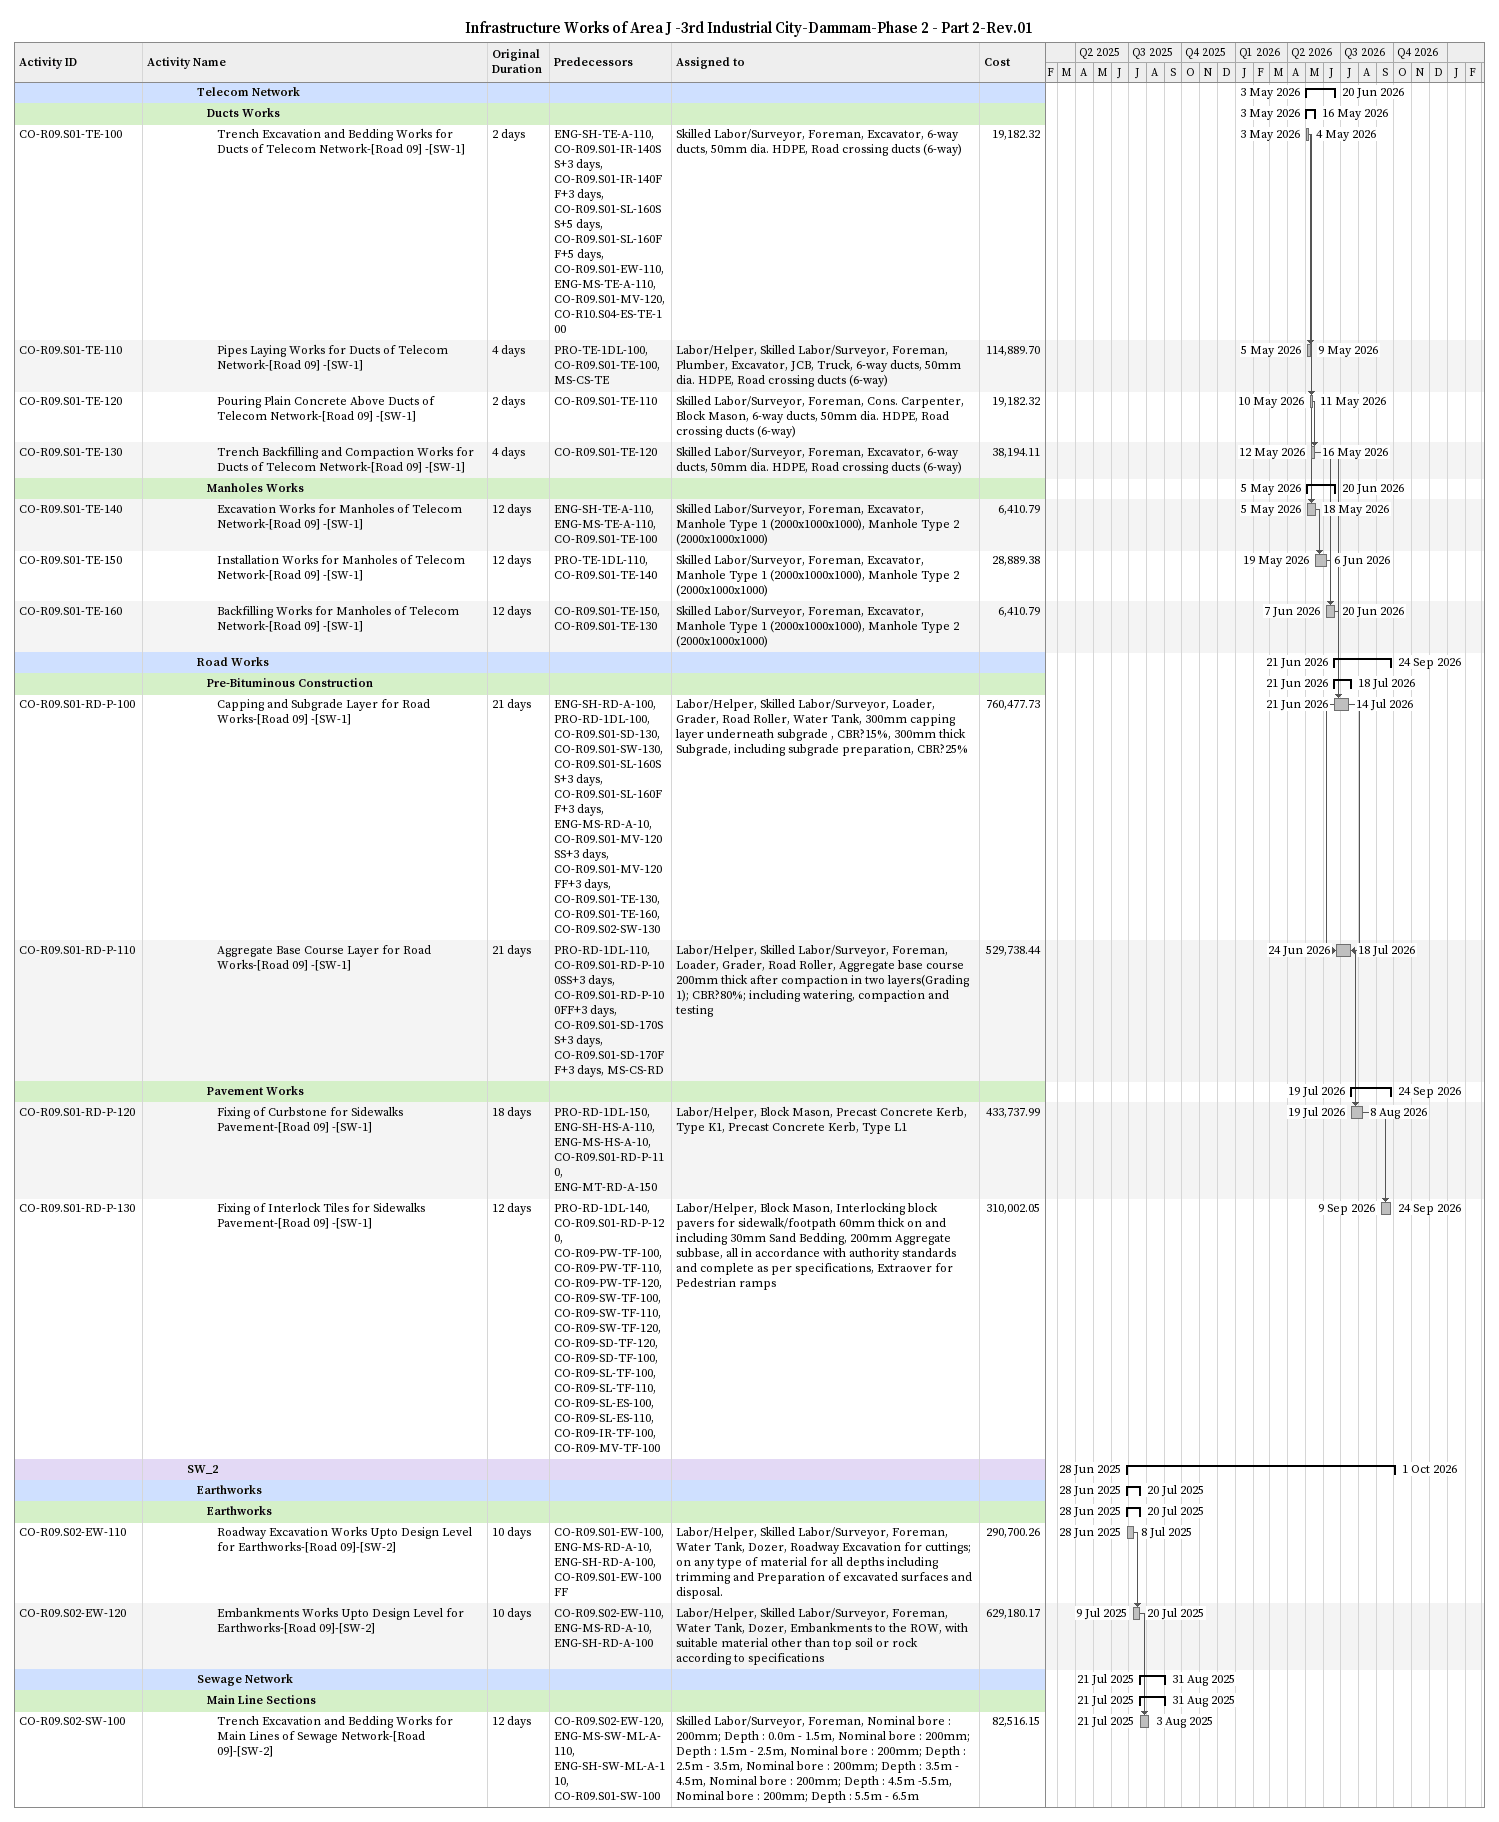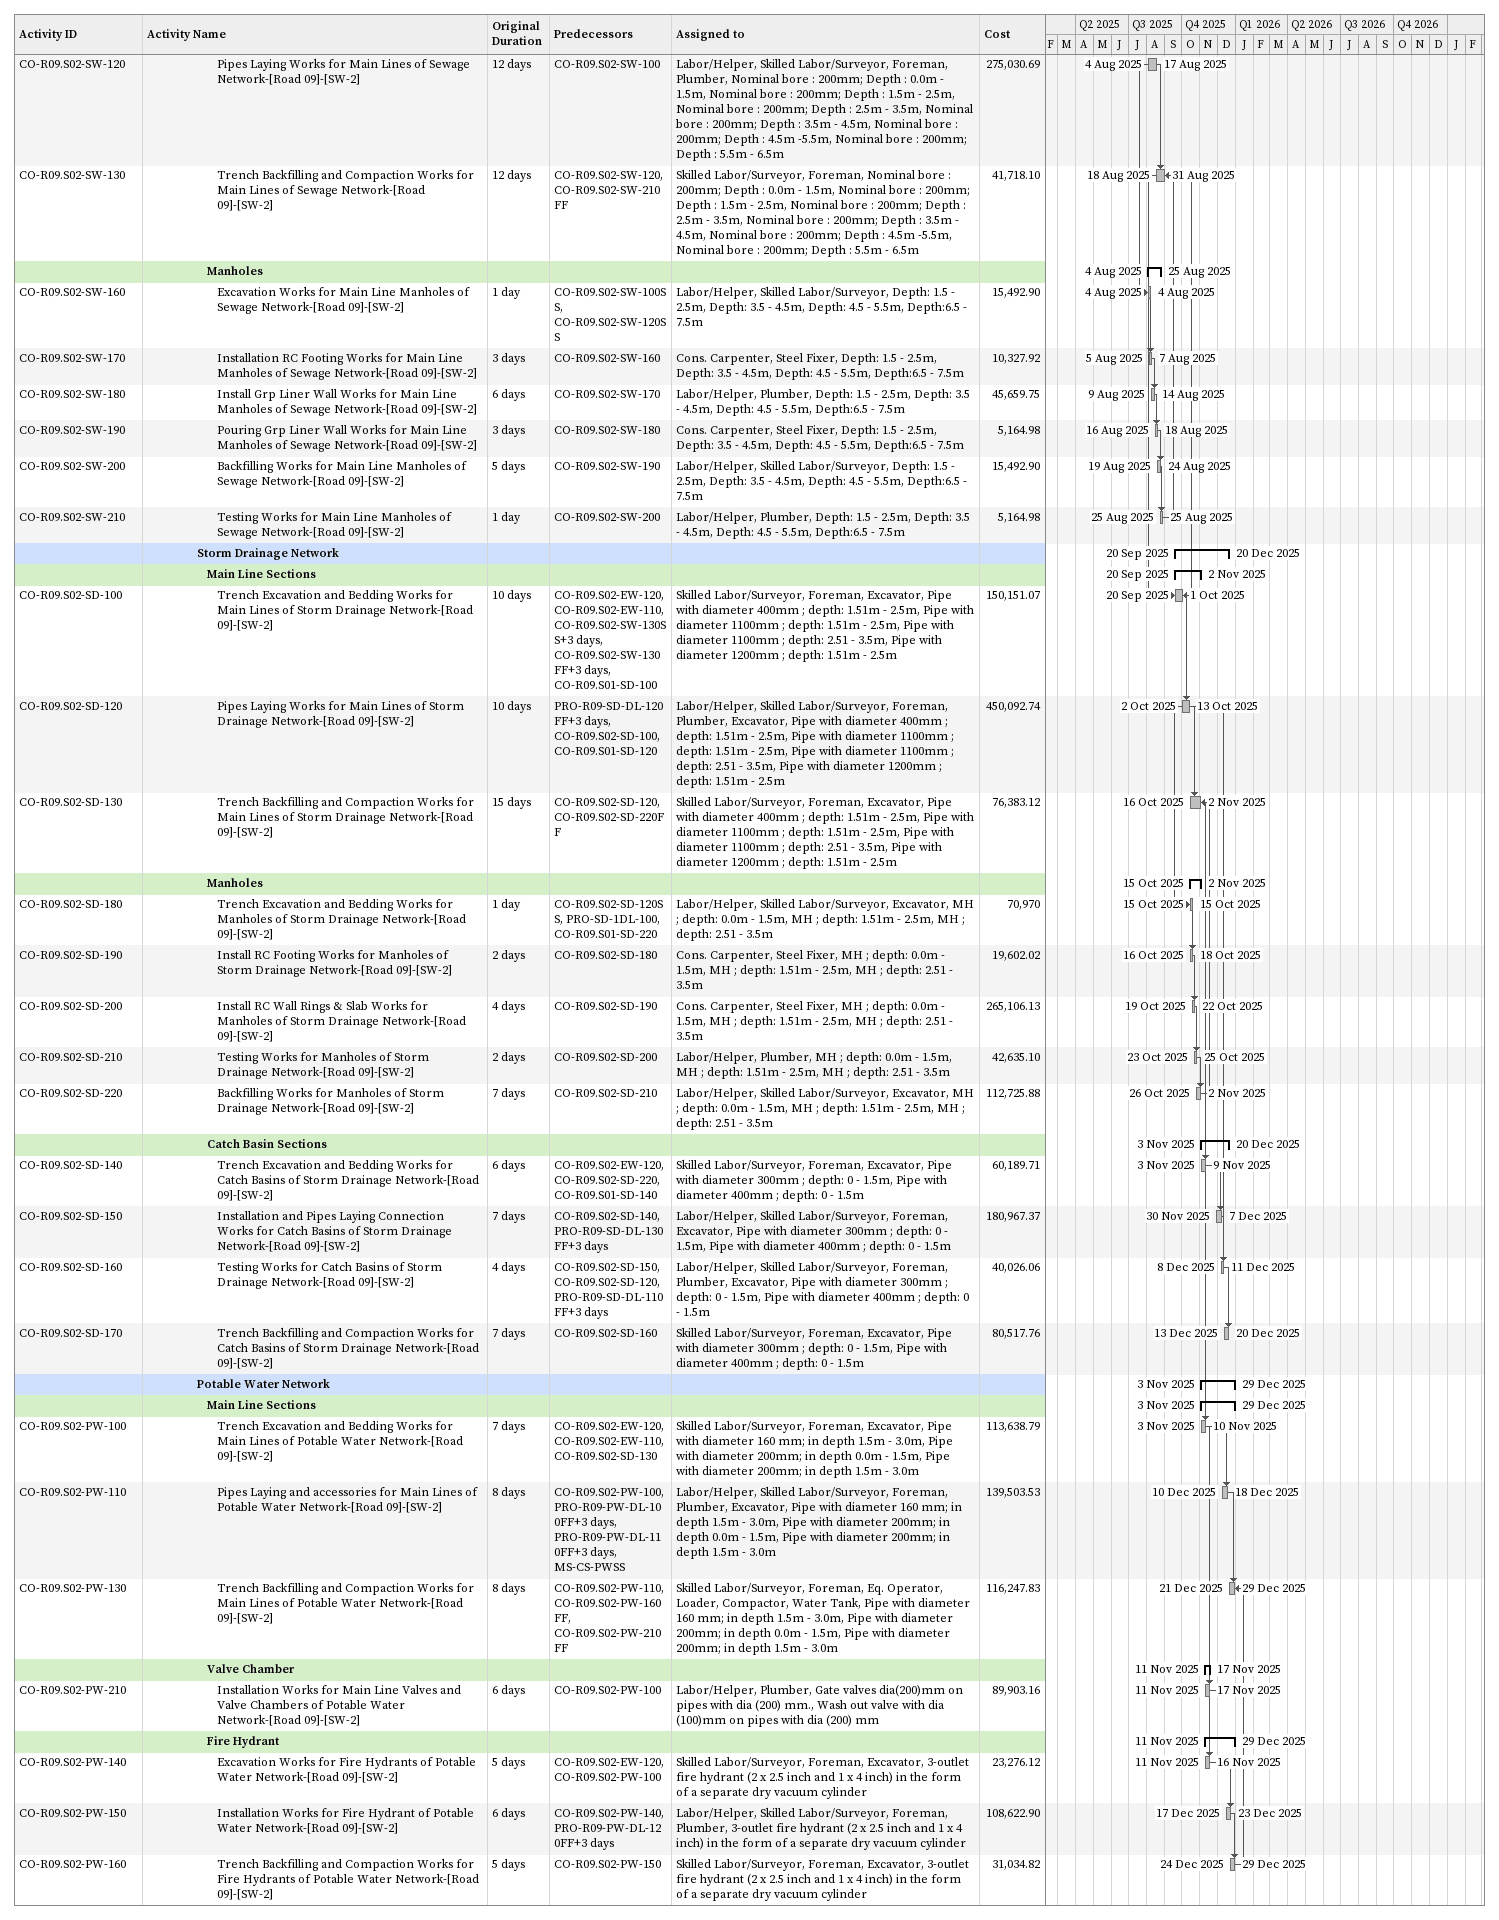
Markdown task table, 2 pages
Infrastructure Works of Area J -3rd Industrial City-Dammam-Phase 2 - Part 2-Rev.01

| ID | Level | Task | Original duration | Start | Finish | Predecessors | Resources | Cost |
|---|---|---|---|---|---|---|---|---|
|  | 6 | **Telecom Network** |  | 2026-05-03 | 2026-06-20 |  |  |  |
|  | 7 | **Ducts Works** |  | 2026-05-03 | 2026-05-16 |  |  |  |
| CO-R09.S01-TE-100 | 8 | Trench Excavation and Bedding Works for Ducts of Telecom Network-[Road 09] -[SW-1] | 2d | 2026-05-03 | 2026-05-04 | ENG-SH-TE-A-110, CO-R09.S01-IR-140SS+3d, CO-R09.S01-IR-140FF+3d, CO-R09.S01-SL-160SS+5d, CO-R09.S01-SL-160FF+5d, CO-R09.S01-EW-110, ENG-MS-TE-A-110, CO-R09.S01-MV-120, CO-R10.S04-ES-TE-100 | Skilled Labor/Surveyor, Foreman, Excavator, 6-way ducts, 50mm dia. HDPE, Road crossing ducts (6-way) | 19182.32 |
| CO-R09.S01-TE-110 | 8 | Pipes Laying Works for Ducts of Telecom Network-[Road 09] -[SW-1] | 4d | 2026-05-05 | 2026-05-09 | PRO-TE-1DL-100, CO-R09.S01-TE-100, MS-CS-TE | Labor/Helper, Skilled Labor/Surveyor, Foreman, Plumber, Excavator, JCB, Truck, 6-way ducts, 50mm dia. HDPE, Road crossing ducts (6-way) | 114889.70 |
| CO-R09.S01-TE-120 | 8 | Pouring Plain Concrete Above Ducts of Telecom Network-[Road 09] -[SW-1] | 2d | 2026-05-10 | 2026-05-11 | CO-R09.S01-TE-110 | Skilled Labor/Surveyor, Foreman, Cons. Carpenter, Block Mason, 6-way ducts, 50mm dia. HDPE, Road crossing ducts (6-way) | 19182.32 |
| CO-R09.S01-TE-130 | 8 | Trench Backfilling and Compaction Works for Ducts of Telecom Network-[Road 09] -[SW-1] | 4d | 2026-05-12 | 2026-05-16 | CO-R09.S01-TE-120 | Skilled Labor/Surveyor, Foreman, Excavator, 6-way ducts, 50mm dia. HDPE, Road crossing ducts (6-way) | 38194.11 |
|  | 7 | **Manholes Works** |  | 2026-05-05 | 2026-06-20 |  |  |  |
| CO-R09.S01-TE-140 | 8 | Excavation Works for Manholes of Telecom Network-[Road 09] -[SW-1] | 12d | 2026-05-05 | 2026-05-18 | ENG-SH-TE-A-110, ENG-MS-TE-A-110, CO-R09.S01-TE-100 | Skilled Labor/Surveyor, Foreman, Excavator, Manhole Type 1 (2000x1000x1000), Manhole Type 2 (2000x1000x1000) | 6410.79 |
| CO-R09.S01-TE-150 | 8 | Installation Works for Manholes of Telecom Network-[Road 09] -[SW-1] | 12d | 2026-05-19 | 2026-06-06 | PRO-TE-1DL-110, CO-R09.S01-TE-140 | Skilled Labor/Surveyor, Foreman, Excavator, Manhole Type 1 (2000x1000x1000), Manhole Type 2 (2000x1000x1000) | 28889.38 |
| CO-R09.S01-TE-160 | 8 | Backfilling Works for Manholes of Telecom Network-[Road 09] -[SW-1] | 12d | 2026-06-07 | 2026-06-20 | CO-R09.S01-TE-150, CO-R09.S01-TE-130 | Skilled Labor/Surveyor, Foreman, Excavator, Manhole Type 1 (2000x1000x1000), Manhole Type 2 (2000x1000x1000) | 6410.79 |
|  | 6 | **Road Works** |  | 2026-06-21 | 2026-09-24 |  |  |  |
|  | 7 | **Pre-Bituminous Construction** |  | 2026-06-21 | 2026-07-18 |  |  |  |
| CO-R09.S01-RD-P-100 | 8 | Capping and Subgrade Layer for Road Works-[Road 09] -[SW-1] | 21d | 2026-06-21 | 2026-07-14 | ENG-SH-RD-A-100, PRO-RD-1DL-100, CO-R09.S01-SD-130, CO-R09.S01-SW-130, CO-R09.S01-SL-160SS+3d, CO-R09.S01-SL-160FF+3d, ENG-MS-RD-A-10, CO-R09.S01-MV-120SS+3d, CO-R09.S01-MV-120FF+3d, CO-R09.S01-TE-130, CO-R09.S01-TE-160, CO-R09.S02-SW-130 | Labor/Helper, Skilled Labor/Surveyor, Loader, Grader, Road Roller, Water Tank, 300mm capping layer underneath subgrade , CBR?15%, 300mm thick Subgrade, including subgrade preparation, CBR?25% | 760477.73 |
| CO-R09.S01-RD-P-110 | 8 | Aggregate Base Course Layer for Road Works-[Road 09] -[SW-1] | 21d | 2026-06-24 | 2026-07-18 | PRO-RD-1DL-110, CO-R09.S01-RD-P-100SS+3d, CO-R09.S01-RD-P-100FF+3d, CO-R09.S01-SD-170SS+3d, CO-R09.S01-SD-170FF+3d, MS-CS-RD | Labor/Helper, Skilled Labor/Surveyor, Foreman, Loader, Grader, Road Roller, Aggregate base course 200mm thick after compaction in two layers(Grading 1); CBR?80%; including watering, compaction and testing | 529738.44 |
|  | 7 | **Pavement Works** |  | 2026-07-19 | 2026-09-24 |  |  |  |
| CO-R09.S01-RD-P-120 | 8 | Fixing of Curbstone for Sidewalks Pavement-[Road 09] -[SW-1] | 18d | 2026-07-19 | 2026-08-08 | PRO-RD-1DL-150, ENG-SH-HS-A-110, ENG-MS-HS-A-10, CO-R09.S01-RD-P-110, ENG-MT-RD-A-150 | Labor/Helper, Block Mason, Precast Concrete Kerb, Type K1, Precast Concrete Kerb, Type L1 | 433737.99 |
| CO-R09.S01-RD-P-130 | 8 | Fixing of Interlock Tiles for Sidewalks Pavement-[Road 09] -[SW-1] | 12d | 2026-09-09 | 2026-09-24 | PRO-RD-1DL-140, CO-R09.S01-RD-P-120, CO-R09-PW-TF-100, CO-R09-PW-TF-110, CO-R09-PW-TF-120, CO-R09-SW-TF-100, CO-R09-SW-TF-110, CO-R09-SW-TF-120, CO-R09-SD-TF-120, CO-R09-SD-TF-100, CO-R09-SL-TF-100, CO-R09-SL-TF-110, CO-R09-SL-ES-100, CO-R09-SL-ES-110, CO-R09-IR-TF-100, CO-R09-MV-TF-100 | Labor/Helper, Block Mason, Interlocking block pavers for sidewalk/footpath 60mm thick on and including 30mm Sand Bedding, 200mm Aggregate subbase, all in accordance with authority standards and complete as per specifications, Extraover for Pedestrian ramps | 310002.05 |
|  | 5 | **SW_2** |  | 2025-06-28 | 2026-10-01 |  |  |  |
|  | 6 | **Earthworks** |  | 2025-06-28 | 2025-07-20 |  |  |  |
|  | 7 | **Earthworks** |  | 2025-06-28 | 2025-07-20 |  |  |  |
| CO-R09.S02-EW-110 | 8 | Roadway Excavation Works Upto Design Level for Earthworks-[Road 09]-[SW-2] | 10d | 2025-06-28 | 2025-07-08 | CO-R09.S01-EW-100, ENG-MS-RD-A-10, ENG-SH-RD-A-100, CO-R09.S01-EW-100FF | Labor/Helper, Skilled Labor/Surveyor, Foreman, Water Tank, Dozer, Roadway Excavation for cuttings; on any type of material for all depths including trimming and Preparation of excavated surfaces and disposal. | 290700.26 |
| CO-R09.S02-EW-120 | 8 | Embankments Works Upto Design Level for Earthworks-[Road 09]-[SW-2] | 10d | 2025-07-09 | 2025-07-20 | CO-R09.S02-EW-110, ENG-MS-RD-A-10, ENG-SH-RD-A-100 | Labor/Helper, Skilled Labor/Surveyor, Foreman, Water Tank, Dozer, Embankments to the ROW, with suitable material other than top soil or rock according to specifications | 629180.17 |
|  | 6 | **Sewage Network** |  | 2025-07-21 | 2025-08-31 |  |  |  |
|  | 7 | **Main Line Sections** |  | 2025-07-21 | 2025-08-31 |  |  |  |
| CO-R09.S02-SW-100 | 8 | Trench Excavation and Bedding Works for Main Lines of Sewage Network-[Road 09]-[SW-2] | 12d | 2025-07-21 | 2025-08-03 | CO-R09.S02-EW-120, ENG-MS-SW-ML-A-110, ENG-SH-SW-ML-A-110, CO-R09.S01-SW-100 | Skilled Labor/Surveyor, Foreman, Nominal bore : 200mm; Depth : 0.0m - 1.5m, Nominal bore : 200mm; Depth : 1.5m - 2.5m, Nominal bore : 200mm; Depth : 2.5m - 3.5m, Nominal bore : 200mm; Depth : 3.5m - 4.5m, Nominal bore : 200mm; Depth : 4.5m -5.5m, Nominal bore : 200mm; Depth : 5.5m - 6.5m | 82516.15 |
| CO-R09.S02-SW-120 | 8 | Pipes Laying Works for Main Lines of Sewage Network-[Road 09]-[SW-2] | 12d | 2025-08-04 | 2025-08-17 | CO-R09.S02-SW-100 | Labor/Helper, Skilled Labor/Surveyor, Foreman, Plumber, Nominal bore : 200mm; Depth : 0.0m - 1.5m, Nominal bore : 200mm; Depth : 1.5m - 2.5m, Nominal bore : 200mm; Depth : 2.5m - 3.5m, Nominal bore : 200mm; Depth : 3.5m - 4.5m, Nominal bore : 200mm; Depth : 4.5m -5.5m, Nominal bore : 200mm; Depth : 5.5m - 6.5m | 275030.69 |
| CO-R09.S02-SW-130 | 8 | Trench Backfilling and Compaction Works for Main Lines of Sewage Network-[Road 09]-[SW-2] | 12d | 2025-08-18 | 2025-08-31 | CO-R09.S02-SW-120, CO-R09.S02-SW-210FF | Skilled Labor/Surveyor, Foreman, Nominal bore : 200mm; Depth : 0.0m - 1.5m, Nominal bore : 200mm; Depth : 1.5m - 2.5m, Nominal bore : 200mm; Depth : 2.5m - 3.5m, Nominal bore : 200mm; Depth : 3.5m - 4.5m, Nominal bore : 200mm; Depth : 4.5m -5.5m, Nominal bore : 200mm; Depth : 5.5m - 6.5m | 41718.10 |
|  | 7 | **Manholes** |  | 2025-08-04 | 2025-08-25 |  |  |  |
| CO-R09.S02-SW-160 | 8 | Excavation Works for Main Line Manholes of Sewage Network-[Road 09]-[SW-2] | 1d | 2025-08-04 | 2025-08-04 | CO-R09.S02-SW-100SS, CO-R09.S02-SW-120SS | Labor/Helper, Skilled Labor/Surveyor, Depth: 1.5 - 2.5m, Depth: 3.5 - 4.5m, Depth: 4.5 - 5.5m, Depth:6.5 - 7.5m | 15492.90 |
| CO-R09.S02-SW-170 | 8 | Installation RC Footing Works for Main Line Manholes of Sewage Network-[Road 09]-[SW-2] | 3d | 2025-08-05 | 2025-08-07 | CO-R09.S02-SW-160 | Cons. Carpenter, Steel Fixer, Depth: 1.5 - 2.5m, Depth: 3.5 - 4.5m, Depth: 4.5 - 5.5m, Depth:6.5 - 7.5m | 10327.92 |
| CO-R09.S02-SW-180 | 8 | Install Grp Liner Wall Works for Main Line Manholes of Sewage Network-[Road 09]-[SW-2] | 6d | 2025-08-09 | 2025-08-14 | CO-R09.S02-SW-170 | Labor/Helper, Plumber, Depth: 1.5 - 2.5m, Depth: 3.5 - 4.5m, Depth: 4.5 - 5.5m, Depth:6.5 - 7.5m | 45659.75 |
| CO-R09.S02-SW-190 | 8 | Pouring Grp Liner Wall Works for Main Line Manholes of Sewage Network-[Road 09]-[SW-2] | 3d | 2025-08-16 | 2025-08-18 | CO-R09.S02-SW-180 | Cons. Carpenter, Steel Fixer, Depth: 1.5 - 2.5m, Depth: 3.5 - 4.5m, Depth: 4.5 - 5.5m, Depth:6.5 - 7.5m | 5164.98 |
| CO-R09.S02-SW-200 | 8 | Backfilling Works for Main Line Manholes of Sewage Network-[Road 09]-[SW-2] | 5d | 2025-08-19 | 2025-08-24 | CO-R09.S02-SW-190 | Labor/Helper, Skilled Labor/Surveyor, Depth: 1.5 - 2.5m, Depth: 3.5 - 4.5m, Depth: 4.5 - 5.5m, Depth:6.5 - 7.5m | 15492.90 |
| CO-R09.S02-SW-210 | 8 | Testing Works for Main Line Manholes of Sewage Network-[Road 09]-[SW-2] | 1d | 2025-08-25 | 2025-08-25 | CO-R09.S02-SW-200 | Labor/Helper, Plumber, Depth: 1.5 - 2.5m, Depth: 3.5 - 4.5m, Depth: 4.5 - 5.5m, Depth:6.5 - 7.5m | 5164.98 |
|  | 6 | **Storm Drainage Network** |  | 2025-09-20 | 2025-12-20 |  |  |  |
|  | 7 | **Main Line Sections** |  | 2025-09-20 | 2025-11-02 |  |  |  |
| CO-R09.S02-SD-100 | 8 | Trench Excavation and Bedding Works for Main Lines of Storm Drainage Network-[Road 09]-[SW-2] | 10d | 2025-09-20 | 2025-10-01 | CO-R09.S02-EW-120, CO-R09.S02-EW-110, CO-R09.S02-SW-130SS+3d, CO-R09.S02-SW-130FF+3d, CO-R09.S01-SD-100 | Skilled Labor/Surveyor, Foreman, Excavator, Pipe with diameter 400mm ; depth: 1.51m - 2.5m, Pipe with diameter 1100mm ; depth: 1.51m - 2.5m, Pipe with diameter 1100mm ; depth: 2.51 - 3.5m, Pipe with diameter 1200mm ; depth: 1.51m - 2.5m | 150151.07 |
| CO-R09.S02-SD-120 | 8 | Pipes Laying Works for Main Lines of Storm Drainage Network-[Road 09]-[SW-2] | 10d | 2025-10-02 | 2025-10-13 | PRO-R09-SD-DL-120FF+3d, CO-R09.S02-SD-100, CO-R09.S01-SD-120 | Labor/Helper, Skilled Labor/Surveyor, Foreman, Plumber, Excavator, Pipe with diameter 400mm ; depth: 1.51m - 2.5m, Pipe with diameter 1100mm ; depth: 1.51m - 2.5m, Pipe with diameter 1100mm ; depth: 2.51 - 3.5m, Pipe with diameter 1200mm ; depth: 1.51m - 2.5m | 450092.74 |
| CO-R09.S02-SD-130 | 8 | Trench Backfilling and Compaction Works for Main Lines of Storm Drainage Network-[Road 09]-[SW-2] | 15d | 2025-10-16 | 2025-11-02 | CO-R09.S02-SD-120, CO-R09.S02-SD-220FF | Skilled Labor/Surveyor, Foreman, Excavator, Pipe with diameter 400mm ; depth: 1.51m - 2.5m, Pipe with diameter 1100mm ; depth: 1.51m - 2.5m, Pipe with diameter 1100mm ; depth: 2.51 - 3.5m, Pipe with diameter 1200mm ; depth: 1.51m - 2.5m | 76383.12 |
|  | 7 | **Manholes** |  | 2025-10-15 | 2025-11-02 |  |  |  |
| CO-R09.S02-SD-180 | 8 | Trench Excavation and Bedding Works for Manholes of Storm Drainage Network-[Road 09]-[SW-2] | 1d | 2025-10-15 | 2025-10-15 | CO-R09.S02-SD-120SS, PRO-SD-1DL-100, CO-R09.S01-SD-220 | Labor/Helper, Skilled Labor/Surveyor, Excavator, MH ; depth: 0.0m - 1.5m, MH ; depth: 1.51m - 2.5m, MH ; depth: 2.51 - 3.5m | 70970 |
| CO-R09.S02-SD-190 | 8 | Install RC Footing Works for Manholes of Storm Drainage Network-[Road 09]-[SW-2] | 2d | 2025-10-16 | 2025-10-18 | CO-R09.S02-SD-180 | Cons. Carpenter, Steel Fixer, MH ; depth: 0.0m - 1.5m, MH ; depth: 1.51m - 2.5m, MH ; depth: 2.51 - 3.5m | 19602.02 |
| CO-R09.S02-SD-200 | 8 | Install RC Wall Rings & Slab Works for Manholes of Storm Drainage Network-[Road 09]-[SW-2] | 4d | 2025-10-19 | 2025-10-22 | CO-R09.S02-SD-190 | Cons. Carpenter, Steel Fixer, MH ; depth: 0.0m - 1.5m, MH ; depth: 1.51m - 2.5m, MH ; depth: 2.51 - 3.5m | 265106.13 |
| CO-R09.S02-SD-210 | 8 | Testing Works for Manholes of Storm Drainage Network-[Road 09]-[SW-2] | 2d | 2025-10-23 | 2025-10-25 | CO-R09.S02-SD-200 | Labor/Helper, Plumber, MH ; depth: 0.0m - 1.5m, MH ; depth: 1.51m - 2.5m, MH ; depth: 2.51 - 3.5m | 42635.10 |
| CO-R09.S02-SD-220 | 8 | Backfilling Works for Manholes of Storm Drainage Network-[Road 09]-[SW-2] | 7d | 2025-10-26 | 2025-11-02 | CO-R09.S02-SD-210 | Labor/Helper, Skilled Labor/Surveyor, Excavator, MH ; depth: 0.0m - 1.5m, MH ; depth: 1.51m - 2.5m, MH ; depth: 2.51 - 3.5m | 112725.88 |
|  | 7 | **Catch Basin Sections** |  | 2025-11-03 | 2025-12-20 |  |  |  |
| CO-R09.S02-SD-140 | 8 | Trench Excavation and Bedding Works for Catch Basins of Storm Drainage Network-[Road 09]-[SW-2] | 6d | 2025-11-03 | 2025-11-09 | CO-R09.S02-EW-120, CO-R09.S02-SD-220, CO-R09.S01-SD-140 | Skilled Labor/Surveyor, Foreman, Excavator, Pipe with diameter 300mm ; depth: 0 - 1.5m, Pipe with diameter 400mm ; depth: 0 - 1.5m | 60189.71 |
| CO-R09.S02-SD-150 | 8 | Installation and Pipes Laying Connection Works for Catch Basins of Storm Drainage Network-[Road 09]-[SW-2] | 7d | 2025-11-30 | 2025-12-07 | CO-R09.S02-SD-140, PRO-R09-SD-DL-130FF+3d | Labor/Helper, Skilled Labor/Surveyor, Foreman, Excavator, Pipe with diameter 300mm ; depth: 0 - 1.5m, Pipe with diameter 400mm ; depth: 0 - 1.5m | 180967.37 |
| CO-R09.S02-SD-160 | 8 | Testing Works for Catch Basins of Storm Drainage Network-[Road 09]-[SW-2] | 4d | 2025-12-08 | 2025-12-11 | CO-R09.S02-SD-150, CO-R09.S02-SD-120, PRO-R09-SD-DL-110FF+3d | Labor/Helper, Skilled Labor/Surveyor, Foreman, Plumber, Excavator, Pipe with diameter 300mm ; depth: 0 - 1.5m, Pipe with diameter 400mm ; depth: 0 - 1.5m | 40026.06 |
| CO-R09.S02-SD-170 | 8 | Trench Backfilling and Compaction Works for Catch Basins of Storm Drainage Network-[Road 09]-[SW-2] | 7d | 2025-12-13 | 2025-12-20 | CO-R09.S02-SD-160 | Skilled Labor/Surveyor, Foreman, Excavator, Pipe with diameter 300mm ; depth: 0 - 1.5m, Pipe with diameter 400mm ; depth: 0 - 1.5m | 80517.76 |
|  | 6 | **Potable Water Network** |  | 2025-11-03 | 2025-12-29 |  |  |  |
|  | 7 | **Main Line Sections** |  | 2025-11-03 | 2025-12-29 |  |  |  |
| CO-R09.S02-PW-100 | 8 | Trench Excavation and Bedding Works for Main Lines of Potable Water Network-[Road 09]-[SW-2] | 7d | 2025-11-03 | 2025-11-10 | CO-R09.S02-EW-120, CO-R09.S02-EW-110, CO-R09.S02-SD-130 | Skilled Labor/Surveyor, Foreman, Excavator, Pipe with diameter 160 mm; in depth 1.5m - 3.0m, Pipe with diameter 200mm; in depth 0.0m - 1.5m, Pipe with diameter 200mm; in depth 1.5m - 3.0m | 113638.79 |
| CO-R09.S02-PW-110 | 8 | Pipes Laying and accessories for Main Lines of Potable Water Network-[Road 09]-[SW-2] | 8d | 2025-12-10 | 2025-12-18 | CO-R09.S02-PW-100, PRO-R09-PW-DL-100FF+3d, PRO-R09-PW-DL-110FF+3d, MS-CS-PWSS | Labor/Helper, Skilled Labor/Surveyor, Foreman, Plumber, Excavator, Pipe with diameter 160 mm; in depth 1.5m - 3.0m, Pipe with diameter 200mm; in depth 0.0m - 1.5m, Pipe with diameter 200mm; in depth 1.5m - 3.0m | 139503.53 |
| CO-R09.S02-PW-130 | 8 | Trench Backfilling and Compaction Works for Main Lines of Potable Water Network-[Road 09]-[SW-2] | 8d | 2025-12-21 | 2025-12-29 | CO-R09.S02-PW-110, CO-R09.S02-PW-160FF, CO-R09.S02-PW-210FF | Skilled Labor/Surveyor, Foreman, Eq. Operator, Loader, Compactor, Water Tank, Pipe with diameter 160 mm; in depth 1.5m - 3.0m, Pipe with diameter 200mm; in depth 0.0m - 1.5m, Pipe with diameter 200mm; in depth 1.5m - 3.0m | 116247.83 |
|  | 7 | **Valve Chamber** |  | 2025-11-11 | 2025-11-17 |  |  |  |
| CO-R09.S02-PW-210 | 8 | Installation Works for Main Line Valves and Valve Chambers of Potable Water Network-[Road 09]-[SW-2] | 6d | 2025-11-11 | 2025-11-17 | CO-R09.S02-PW-100 | Labor/Helper, Plumber, Gate valves dia(200)mm on pipes with dia (200) mm., Wash out valve with dia (100)mm on pipes with dia (200) mm | 89903.16 |
|  | 7 | **Fire Hydrant** |  | 2025-11-11 | 2025-12-29 |  |  |  |
| CO-R09.S02-PW-140 | 8 | Excavation Works for Fire Hydrants of Potable Water Network-[Road 09]-[SW-2] | 5d | 2025-11-11 | 2025-11-16 | CO-R09.S02-EW-120, CO-R09.S02-PW-100 | Skilled Labor/Surveyor, Foreman, Excavator, 3-outlet fire hydrant (2 x 2.5 inch and 1 x 4 inch) in the form of a separate dry vacuum cylinder | 23276.12 |
| CO-R09.S02-PW-150 | 8 | Installation Works for Fire Hydrant of Potable Water Network-[Road 09]-[SW-2] | 6d | 2025-12-17 | 2025-12-23 | CO-R09.S02-PW-140, PRO-R09-PW-DL-120FF+3d | Labor/Helper, Skilled Labor/Surveyor, Foreman, Plumber, 3-outlet fire hydrant (2 x 2.5 inch and 1 x 4 inch) in the form of a separate dry vacuum cylinder | 108622.90 |
| CO-R09.S02-PW-160 | 8 | Trench Backfilling and Compaction Works for Fire Hydrants of Potable Water Network-[Road 09]-[SW-2] | 5d | 2025-12-24 | 2025-12-29 | CO-R09.S02-PW-150 | Skilled Labor/Surveyor, Foreman, Excavator, 3-outlet fire hydrant (2 x 2.5 inch and 1 x 4 inch) in the form of a separate dry vacuum cylinder | 31034.82 |
